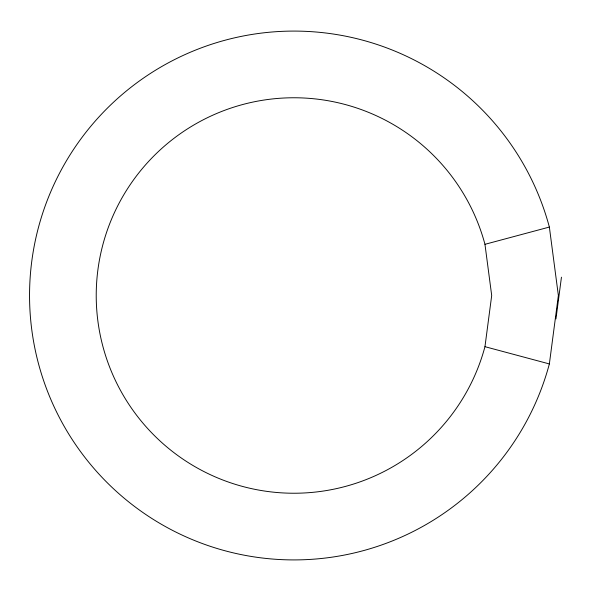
<?xml version="1.0" encoding="UTF-8"?>
<svg xmlns="http://www.w3.org/2000/svg" width="591" height="591" viewBox="0 0 591 591"><rect width="100%" height="100%" fill="white"/><g stroke="black" fill="none" stroke-linecap="round" stroke-linejoin="round"><path stroke-width="0.89" d="M484.96 346.681L491.697 295.5L484.96 244.319A197.741 197.741 0 0 0 180.543 133.522A197.741 197.741 0 0 0 180.543 457.478A197.741 197.741 0 0 0 484.96 346.681L549.364 363.938L558.369 295.5L549.364 227.062A264.413 264.413 0 0 0 142.298 78.906A264.413 264.413 0 0 0 142.298 512.094A264.413 264.413 0 0 0 549.364 363.938M555.954 318.911L561.45 277.186M484.96 244.319L549.364 227.062"/></g></svg>
